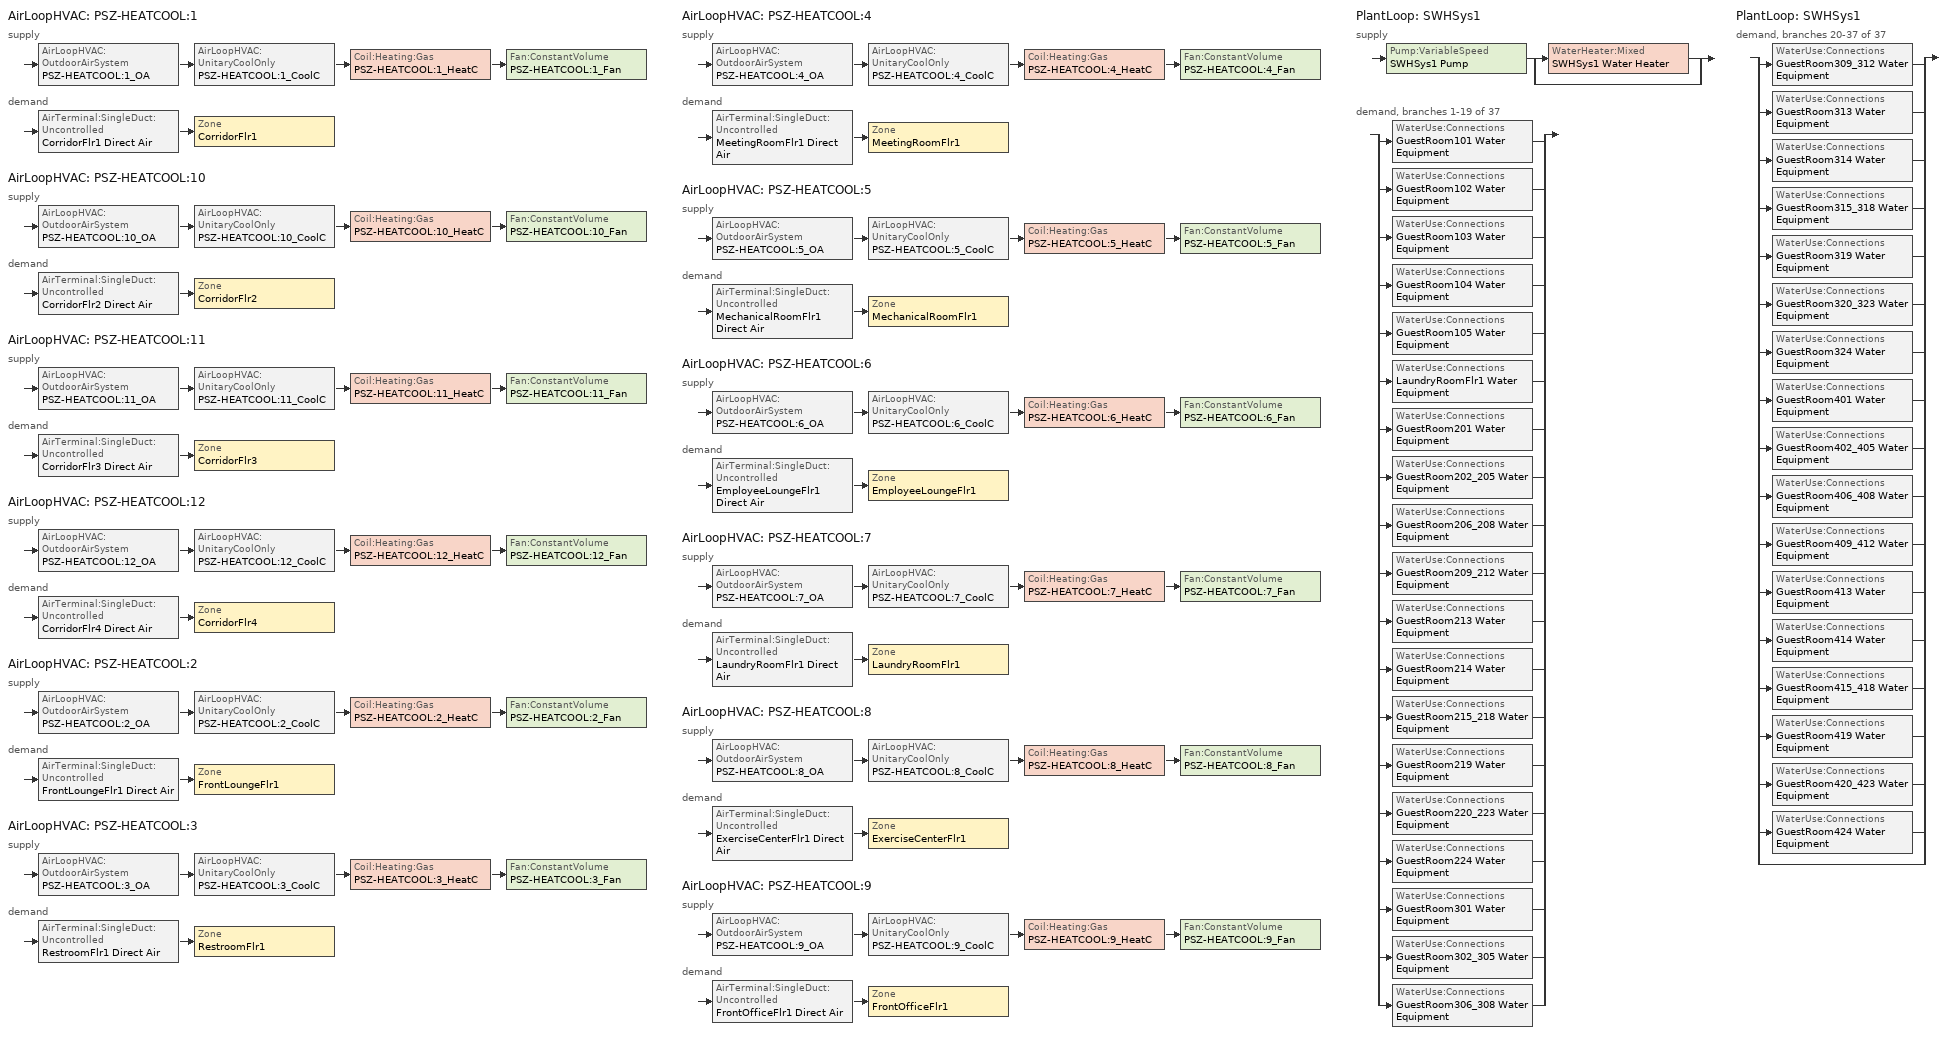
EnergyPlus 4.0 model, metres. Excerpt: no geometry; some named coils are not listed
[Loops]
AirLoopHVAC 'PSZ-HEATCOOL:1'
 supply: AirLoopHVAC:OutdoorAirSystem 'PSZ-HEATCOOL:1_OA' > AirLoopHVAC:UnitaryCoolOnly 'PSZ-HEATCOOL:1_CoolC' > Coil:Heating:Gas 'PSZ-HEATCOOL:1_HeatC' > Fan:ConstantVolume 'PSZ-HEATCOOL:1_Fan'
 demand: AirTerminal:SingleDuct:Uncontrolled 'CorridorFlr1 Direct Air' > Zone 'CorridorFlr1'
AirLoopHVAC 'PSZ-HEATCOOL:10'
 supply: AirLoopHVAC:OutdoorAirSystem 'PSZ-HEATCOOL:10_OA' > AirLoopHVAC:UnitaryCoolOnly 'PSZ-HEATCOOL:10_CoolC' > Coil:Heating:Gas 'PSZ-HEATCOOL:10_HeatC' > Fan:ConstantVolume 'PSZ-HEATCOOL:10_Fan'
 demand: AirTerminal:SingleDuct:Uncontrolled 'CorridorFlr2 Direct Air' > Zone 'CorridorFlr2'
AirLoopHVAC 'PSZ-HEATCOOL:11'
 supply: AirLoopHVAC:OutdoorAirSystem 'PSZ-HEATCOOL:11_OA' > AirLoopHVAC:UnitaryCoolOnly 'PSZ-HEATCOOL:11_CoolC' > Coil:Heating:Gas 'PSZ-HEATCOOL:11_HeatC' > Fan:ConstantVolume 'PSZ-HEATCOOL:11_Fan'
 demand: AirTerminal:SingleDuct:Uncontrolled 'CorridorFlr3 Direct Air' > Zone 'CorridorFlr3'
AirLoopHVAC 'PSZ-HEATCOOL:12'
 supply: AirLoopHVAC:OutdoorAirSystem 'PSZ-HEATCOOL:12_OA' > AirLoopHVAC:UnitaryCoolOnly 'PSZ-HEATCOOL:12_CoolC' > Coil:Heating:Gas 'PSZ-HEATCOOL:12_HeatC' > Fan:ConstantVolume 'PSZ-HEATCOOL:12_Fan'
 demand: AirTerminal:SingleDuct:Uncontrolled 'CorridorFlr4 Direct Air' > Zone 'CorridorFlr4'
AirLoopHVAC 'PSZ-HEATCOOL:2'
 supply: AirLoopHVAC:OutdoorAirSystem 'PSZ-HEATCOOL:2_OA' > AirLoopHVAC:UnitaryCoolOnly 'PSZ-HEATCOOL:2_CoolC' > Coil:Heating:Gas 'PSZ-HEATCOOL:2_HeatC' > Fan:ConstantVolume 'PSZ-HEATCOOL:2_Fan'
 demand: AirTerminal:SingleDuct:Uncontrolled 'FrontLoungeFlr1 Direct Air' > Zone 'FrontLoungeFlr1'
AirLoopHVAC 'PSZ-HEATCOOL:3'
 supply: AirLoopHVAC:OutdoorAirSystem 'PSZ-HEATCOOL:3_OA' > AirLoopHVAC:UnitaryCoolOnly 'PSZ-HEATCOOL:3_CoolC' > Coil:Heating:Gas 'PSZ-HEATCOOL:3_HeatC' > Fan:ConstantVolume 'PSZ-HEATCOOL:3_Fan'
 demand: AirTerminal:SingleDuct:Uncontrolled 'RestroomFlr1 Direct Air' > Zone 'RestroomFlr1'
AirLoopHVAC 'PSZ-HEATCOOL:4'
 supply: AirLoopHVAC:OutdoorAirSystem 'PSZ-HEATCOOL:4_OA' > AirLoopHVAC:UnitaryCoolOnly 'PSZ-HEATCOOL:4_CoolC' > Coil:Heating:Gas 'PSZ-HEATCOOL:4_HeatC' > Fan:ConstantVolume 'PSZ-HEATCOOL:4_Fan'
 demand: AirTerminal:SingleDuct:Uncontrolled 'MeetingRoomFlr1 Direct Air' > Zone 'MeetingRoomFlr1'
AirLoopHVAC 'PSZ-HEATCOOL:5'
 supply: AirLoopHVAC:OutdoorAirSystem 'PSZ-HEATCOOL:5_OA' > AirLoopHVAC:UnitaryCoolOnly 'PSZ-HEATCOOL:5_CoolC' > Coil:Heating:Gas 'PSZ-HEATCOOL:5_HeatC' > Fan:ConstantVolume 'PSZ-HEATCOOL:5_Fan'
 demand: AirTerminal:SingleDuct:Uncontrolled 'MechanicalRoomFlr1 Direct Air' > Zone 'MechanicalRoomFlr1'
AirLoopHVAC 'PSZ-HEATCOOL:6'
 supply: AirLoopHVAC:OutdoorAirSystem 'PSZ-HEATCOOL:6_OA' > AirLoopHVAC:UnitaryCoolOnly 'PSZ-HEATCOOL:6_CoolC' > Coil:Heating:Gas 'PSZ-HEATCOOL:6_HeatC' > Fan:ConstantVolume 'PSZ-HEATCOOL:6_Fan'
 demand: AirTerminal:SingleDuct:Uncontrolled 'EmployeeLoungeFlr1 Direct Air' > Zone 'EmployeeLoungeFlr1'
AirLoopHVAC 'PSZ-HEATCOOL:7'
 supply: AirLoopHVAC:OutdoorAirSystem 'PSZ-HEATCOOL:7_OA' > AirLoopHVAC:UnitaryCoolOnly 'PSZ-HEATCOOL:7_CoolC' > Coil:Heating:Gas 'PSZ-HEATCOOL:7_HeatC' > Fan:ConstantVolume 'PSZ-HEATCOOL:7_Fan'
 demand: AirTerminal:SingleDuct:Uncontrolled 'LaundryRoomFlr1 Direct Air' > Zone 'LaundryRoomFlr1'
AirLoopHVAC 'PSZ-HEATCOOL:8'
 supply: AirLoopHVAC:OutdoorAirSystem 'PSZ-HEATCOOL:8_OA' > AirLoopHVAC:UnitaryCoolOnly 'PSZ-HEATCOOL:8_CoolC' > Coil:Heating:Gas 'PSZ-HEATCOOL:8_HeatC' > Fan:ConstantVolume 'PSZ-HEATCOOL:8_Fan'
 demand: AirTerminal:SingleDuct:Uncontrolled 'ExerciseCenterFlr1 Direct Air' > Zone 'ExerciseCenterFlr1'
AirLoopHVAC 'PSZ-HEATCOOL:9'
 supply: AirLoopHVAC:OutdoorAirSystem 'PSZ-HEATCOOL:9_OA' > AirLoopHVAC:UnitaryCoolOnly 'PSZ-HEATCOOL:9_CoolC' > Coil:Heating:Gas 'PSZ-HEATCOOL:9_HeatC' > Fan:ConstantVolume 'PSZ-HEATCOOL:9_Fan'
 demand: AirTerminal:SingleDuct:Uncontrolled 'FrontOfficeFlr1 Direct Air' > Zone 'FrontOfficeFlr1'
PlantLoop 'SWHSys1'
 supply: Pump:VariableSpeed 'SWHSys1 Pump' > split
  | WaterHeater:Mixed 'SWHSys1 Water Heater'
  | bypass
 demand, branches 1-19 of 37: split
  | WaterUse:Connections 'GuestRoom101 Water Equipment'
  | WaterUse:Connections 'GuestRoom102 Water Equipment'
  | WaterUse:Connections 'GuestRoom103 Water Equipment'
  | WaterUse:Connections 'GuestRoom104 Water Equipment'
  | WaterUse:Connections 'GuestRoom105 Water Equipment'
  | WaterUse:Connections 'LaundryRoomFlr1 Water Equipment'
  | WaterUse:Connections 'GuestRoom201 Water Equipment'
  | WaterUse:Connections 'GuestRoom202_205 Water Equipment'
  | WaterUse:Connections 'GuestRoom206_208 Water Equipment'
  | WaterUse:Connections 'GuestRoom209_212 Water Equipment'
  | WaterUse:Connections 'GuestRoom213 Water Equipment'
  | WaterUse:Connections 'GuestRoom214 Water Equipment'
  | WaterUse:Connections 'GuestRoom215_218 Water Equipment'
  | WaterUse:Connections 'GuestRoom219 Water Equipment'
  | WaterUse:Connections 'GuestRoom220_223 Water Equipment'
  | WaterUse:Connections 'GuestRoom224 Water Equipment'
  | WaterUse:Connections 'GuestRoom301 Water Equipment'
  | WaterUse:Connections 'GuestRoom302_305 Water Equipment'
  | WaterUse:Connections 'GuestRoom306_308 Water Equipment'
PlantLoop 'SWHSys1'
 demand, branches 20-37 of 37: split
  | WaterUse:Connections 'GuestRoom309_312 Water Equipment'
  | WaterUse:Connections 'GuestRoom313 Water Equipment'
  | WaterUse:Connections 'GuestRoom314 Water Equipment'
  | WaterUse:Connections 'GuestRoom315_318 Water Equipment'
  | WaterUse:Connections 'GuestRoom319 Water Equipment'
  | WaterUse:Connections 'GuestRoom320_323 Water Equipment'
  | WaterUse:Connections 'GuestRoom324 Water Equipment'
  | WaterUse:Connections 'GuestRoom401 Water Equipment'
  | WaterUse:Connections 'GuestRoom402_405 Water Equipment'
  | WaterUse:Connections 'GuestRoom406_408 Water Equipment'
  | WaterUse:Connections 'GuestRoom409_412 Water Equipment'
  | WaterUse:Connections 'GuestRoom413 Water Equipment'
  | WaterUse:Connections 'GuestRoom414 Water Equipment'
  | WaterUse:Connections 'GuestRoom415_418 Water Equipment'
  | WaterUse:Connections 'GuestRoom419 Water Equipment'
  | WaterUse:Connections 'GuestRoom420_423 Water Equipment'
  | WaterUse:Connections 'GuestRoom424 Water Equipment'
  | bypass
[Fan:ConstantVolume] Availablility Schedule=HVACOperationSchd; Pressure Rise=622; Maximum Flow Rate {m3/s}=AUTOSIZE; Motor In Airstream Fraction=1
Name | Fan Efficiency | Motor Efficiency
PSZ-HEATCOOL:10_Fan; PSZ-HEATCOOL:11_Fan; PSZ-HEATCOOL:12_Fan; PSZ-HEATCOOL:1_Fan; PSZ-HEATCOOL:3_Fan; PSZ-HEATCOOL:4_Fan; PSZ-HEATCOOL:5_Fan; PSZ-HEATCOOL:6_Fan; PSZ-HEATCOOL:8_Fan; PSZ-HEATCOOL:9_Fan | 0.53625 | 0.825
PSZ-HEATCOOL:2_Fan; PSZ-HEATCOOL:7_Fan | 0.546 | 0.84
[Coil:Heating:Gas] Availablility Schedule=ALWAYS_ON; Nominal Capacity {W}=AUTOSIZE
Name | Gas Burner Efficiency
PSZ-HEATCOOL:10_HeatC; PSZ-HEATCOOL:11_HeatC; PSZ-HEATCOOL:12_HeatC; PSZ-HEATCOOL:1_HeatC; PSZ-HEATCOOL:2_HeatC; PSZ-HEATCOOL:3_HeatC; PSZ-HEATCOOL:4_HeatC; PSZ-HEATCOOL:5_HeatC; PSZ-HEATCOOL:6_HeatC; PSZ-HEATCOOL:8_HeatC; PSZ-HEATCOOL:9_HeatC | 0.8
PSZ-HEATCOOL:7_HeatC | 0.78
[Coil:Cooling:DX:SingleSpeed] Availablility Schedule=ALWAYS_ON; Rated Total Cooling Capacity {W}=AUTOSIZE; Rated Sensible Heat Ratio=AUTOSIZE; Rated Air Flow Rate {m3/s}=AUTOSIZE; Total Cooling Capacity Function of Temperature Curve=CoolCStandard10Ton_CapFT; Total Cooling Capacity Function of Flow Fraction Curve Name)=CoolCStandard10Ton_CapFF; Energy Input Ratio Function of Temperature Curve=CoolCStandard10Ton_EIRFT; Energy Input Ratio Function of Flow Fraction Curve=CoolCStandard10Ton_EIRFFF; Part Load Fraction Correlation Curve=CoolCStandard10Ton_PLR
Name | Rated COP
PSZ-HEATCOOL:10_CoolC DXCoil; PSZ-HEATCOOL:11_CoolC DXCoil; PSZ-HEATCOOL:12_CoolC DXCoil; PSZ-HEATCOOL:1_CoolC DXCoil; PSZ-HEATCOOL:3_CoolC DXCoil; PSZ-HEATCOOL:5_CoolC DXCoil | 4.03523
PSZ-HEATCOOL:2_CoolC DXCoil | 3.89359
PSZ-HEATCOOL:4_CoolC DXCoil | 3.84093
PSZ-HEATCOOL:6_CoolC DXCoil | 4.00826
PSZ-HEATCOOL:7_CoolC DXCoil | 3.77115
PSZ-HEATCOOL:8_CoolC DXCoil | 3.89963
PSZ-HEATCOOL:9_CoolC DXCoil | 4.01897
[ZoneHVAC:UnitHeater] Availability Schedule=ALWAYS_ON; Maximum Supply Air Flow Rate=AUTOSIZE; Fan Control Type=OnOff; Maximum Hot Water or Steam Flow Rate=AUTOSIZE; Minimum Hot Water or Steam Flow Rate=0; Heating Convergence Tolerance=0.001
Name | Fan | Heating Coil
FrontStairsFlr1 Unit Heater | FrontStairsFlr1 Unit HeaterFan | FrontStairsFlr1 Unit Heater coil
FrontStairsFlr2 Unit Heater | FrontStairsFlr2 Unit HeaterFan | FrontStairsFlr2 Unit Heater coil
FrontStairsFlr3 Unit Heater | FrontStairsFlr3 Unit HeaterFan | FrontStairsFlr3 Unit Heater coil
FrontStairsFlr4 Unit Heater | FrontStairsFlr4 Unit HeaterFan | FrontStairsFlr4 Unit Heater coil
FrontStorageFlr1 Unit Heater | FrontStorageFlr1 Unit HeaterFan | FrontStorageFlr1 Unit Heater coil
FrontStorageFlr2 Unit Heater | FrontStorageFlr2 Unit HeaterFan | FrontStorageFlr2 Unit Heater coil
FrontStorageFlr3 Unit Heater | FrontStorageFlr3 Unit HeaterFan | FrontStorageFlr3 Unit Heater coil
FrontStorageFlr4 Unit Heater | FrontStorageFlr4 Unit HeaterFan | FrontStorageFlr4 Unit Heater coil
RearStairsFlr1 Unit Heater | RearStairsFlr1 Unit HeaterFan | RearStairsFlr1 Unit Heater coil
RearStairsFlr2 Unit Heater | RearStairsFlr2 Unit HeaterFan | RearStairsFlr2 Unit Heater coil
RearStairsFlr3 Unit Heater | RearStairsFlr3 Unit HeaterFan | RearStairsFlr3 Unit Heater coil
RearStairsFlr4 Unit Heater | RearStairsFlr4 Unit HeaterFan | RearStairsFlr4 Unit Heater coil
RearStorageFlr1 Unit Heater | RearStorageFlr1 Unit HeaterFan | RearStorageFlr1 Unit Heater coil
RearStorageFlr2 Unit Heater | RearStorageFlr2 Unit HeaterFan | RearStorageFlr2 Unit Heater coil
RearStorageFlr3 Unit Heater | RearStorageFlr3 Unit HeaterFan | RearStorageFlr3 Unit Heater coil
RearStorageFlr4 Unit Heater | RearStorageFlr4 Unit HeaterFan | RearStorageFlr4 Unit Heater coil
[ZoneHVAC:PackagedTerminalAirConditioner] Availability Schedule=ALWAYS_ON; Supply Air Flow Rate During Cooling Operation=AUTOSIZE; Supply Air Flow Rate During Heating Operation=AUTOSIZE; Supply Air Flow Rate When No Cooling or Heating is Needed=AUTOSIZE; Outdoor Air Flow Rate During Cooling Operation=AUTOSIZE; Outdoor Air Flow Rate During Heating Operation=AUTOSIZE; Outdoor Air Flow Rate When No Cooling or Heating is Needed=AUTOSIZE; Fan Placement=DrawThrough; Supply Air Fan Operating Mode Schedule=ALWAYS_OFF
Name | Supply Air Fan | Heating Coil | Cooling Coil
GuestRoom101 PTAC | GuestRoom101 PTACFan | GuestRoom101 PTAC heat coil | GuestRoom101 PTAC DXCoil
GuestRoom102 PTAC | GuestRoom102 PTACFan | GuestRoom102 PTAC heat coil | GuestRoom102 PTAC DXCoil
GuestRoom103 PTAC | GuestRoom103 PTACFan | GuestRoom103 PTAC heat coil | GuestRoom103 PTAC DXCoil
GuestRoom104 PTAC | GuestRoom104 PTACFan | GuestRoom104 PTAC heat coil | GuestRoom104 PTAC DXCoil
GuestRoom105 PTAC | GuestRoom105 PTACFan | GuestRoom105 PTAC heat coil | GuestRoom105 PTAC DXCoil
GuestRoom201 PTAC | GuestRoom201 PTACFan | GuestRoom201 PTAC heat coil | GuestRoom201 PTAC DXCoil
GuestRoom202_205 PTAC | GuestRoom202_205 PTACFan | GuestRoom202_205 PTAC heat coil | GuestRoom202_205 PTAC DXCoil
GuestRoom206_208 PTAC | GuestRoom206_208 PTACFan | GuestRoom206_208 PTAC heat coil | GuestRoom206_208 PTAC DXCoil
GuestRoom209_212 PTAC | GuestRoom209_212 PTACFan | GuestRoom209_212 PTAC heat coil | GuestRoom209_212 PTAC DXCoil
GuestRoom213 PTAC | GuestRoom213 PTACFan | GuestRoom213 PTAC heat coil | GuestRoom213 PTAC DXCoil
GuestRoom214 PTAC | GuestRoom214 PTACFan | GuestRoom214 PTAC heat coil | GuestRoom214 PTAC DXCoil
GuestRoom215_218 PTAC | GuestRoom215_218 PTACFan | GuestRoom215_218 PTAC heat coil | GuestRoom215_218 PTAC DXCoil
GuestRoom219 PTAC | GuestRoom219 PTACFan | GuestRoom219 PTAC heat coil | GuestRoom219 PTAC DXCoil
GuestRoom220_223 PTAC | GuestRoom220_223 PTACFan | GuestRoom220_223 PTAC heat coil | GuestRoom220_223 PTAC DXCoil
GuestRoom224 PTAC | GuestRoom224 PTACFan | GuestRoom224 PTAC heat coil | GuestRoom224 PTAC DXCoil
GuestRoom301 PTAC | GuestRoom301 PTACFan | GuestRoom301 PTAC heat coil | GuestRoom301 PTAC DXCoil
GuestRoom302_305 PTAC | GuestRoom302_305 PTACFan | GuestRoom302_305 PTAC heat coil | GuestRoom302_305 PTAC DXCoil
GuestRoom306_308 PTAC | GuestRoom306_308 PTACFan | GuestRoom306_308 PTAC heat coil | GuestRoom306_308 PTAC DXCoil
GuestRoom309_312 PTAC | GuestRoom309_312 PTACFan | GuestRoom309_312 PTAC heat coil | GuestRoom309_312 PTAC DXCoil
GuestRoom313 PTAC | GuestRoom313 PTACFan | GuestRoom313 PTAC heat coil | GuestRoom313 PTAC DXCoil
GuestRoom314 PTAC | GuestRoom314 PTACFan | GuestRoom314 PTAC heat coil | GuestRoom314 PTAC DXCoil
GuestRoom315_318 PTAC | GuestRoom315_318 PTACFan | GuestRoom315_318 PTAC heat coil | GuestRoom315_318 PTAC DXCoil
GuestRoom319 PTAC | GuestRoom319 PTACFan | GuestRoom319 PTAC heat coil | GuestRoom319 PTAC DXCoil
GuestRoom320_323 PTAC | GuestRoom320_323 PTACFan | GuestRoom320_323 PTAC heat coil | GuestRoom320_323 PTAC DXCoil
GuestRoom324 PTAC | GuestRoom324 PTACFan | GuestRoom324 PTAC heat coil | GuestRoom324 PTAC DXCoil
GuestRoom401 PTAC | GuestRoom401 PTACFan | GuestRoom401 PTAC heat coil | GuestRoom401 PTAC DXCoil
GuestRoom402_405 PTAC | GuestRoom402_405 PTACFan | GuestRoom402_405 PTAC heat coil | GuestRoom402_405 PTAC DXCoil
GuestRoom406_408 PTAC | GuestRoom406_408 PTACFan | GuestRoom406_408 PTAC heat coil | GuestRoom406_408 PTAC DXCoil
GuestRoom409_412 PTAC | GuestRoom409_412 PTACFan | GuestRoom409_412 PTAC heat coil | GuestRoom409_412 PTAC DXCoil
GuestRoom413 PTAC | GuestRoom413 PTACFan | GuestRoom413 PTAC heat coil | GuestRoom413 PTAC DXCoil
GuestRoom414 PTAC | GuestRoom414 PTACFan | GuestRoom414 PTAC heat coil | GuestRoom414 PTAC DXCoil
GuestRoom415_418 PTAC | GuestRoom415_418 PTACFan | GuestRoom415_418 PTAC heat coil | GuestRoom415_418 PTAC DXCoil
GuestRoom419 PTAC | GuestRoom419 PTACFan | GuestRoom419 PTAC heat coil | GuestRoom419 PTAC DXCoil
GuestRoom420_423 PTAC | GuestRoom420_423 PTACFan | GuestRoom420_423 PTAC heat coil | GuestRoom420_423 PTAC DXCoil
GuestRoom424 PTAC | GuestRoom424 PTACFan | GuestRoom424 PTAC heat coil | GuestRoom424 PTAC DXCoil
[Zone equipment]
CorridorFlr1: CorridorFlr1 Direct Air
CorridorFlr2: CorridorFlr2 Direct Air
CorridorFlr3: CorridorFlr3 Direct Air
CorridorFlr4: CorridorFlr4 Direct Air
EmployeeLoungeFlr1: EmployeeLoungeFlr1 Direct Air
ExerciseCenterFlr1: ExerciseCenterFlr1 Direct Air
FrontLoungeFlr1: FrontLoungeFlr1 Direct Air
FrontOfficeFlr1: FrontOfficeFlr1 Direct Air
LaundryRoomFlr1: LaundryRoomFlr1 Direct Air
MechanicalRoomFlr1: MechanicalRoomFlr1 Direct Air
MeetingRoomFlr1: MeetingRoomFlr1 Direct Air
RestroomFlr1: RestroomFlr1 Direct Air
[Sizing:Zone] Zone Cooling Design Supply Air Temperature {C}=14; Zone Heating Design Supply Air Temperature {C}=40; Zone Cooling Design Supply Air Humidity Ratio {kg-H20/kg-air}=0.0085; Zone Heating Design Supply Air Humidity Ratio {kg-H20/kg-air}=0.008; Cooling Design Air Flow Method {Flow/Zone | DesignDay | DesignDay}=DesignDay; Heating Design Air Flow Method {Flow/Zone | DesignDay}=DesignDay
Name | Outdoor Air Method | Outside Air Flow per Zone Floor Area {(m3/s)/m2} | Outside Air Flow per Person {(m3/s)/person}
CorridorFlr1; CorridorFlr2; CorridorFlr3; CorridorFlr4; MechanicalRoomFlr1 | Flow/Area | 0.00025
EmployeeLoungeFlr1; FrontLoungeFlr1 | Flow/Person |  | 0.008
ExerciseCenterFlr1; FrontOfficeFlr1; MeetingRoomFlr1 | Flow/Person |  | 0.01
LaundryRoomFlr1 | Flow/Person |  | 0.013
RestroomFlr1 | Flow/Zone
[ZoneControl:Thermostat] Control Type Schedule=Dual Zone Control Type Sched
Name | Zone | Control 1
CorridorFlr1 Thermostat | CorridorFlr1 | CorridorFlr1 DualSPSched
CorridorFlr2 Thermostat | CorridorFlr2 | CorridorFlr2 DualSPSched
CorridorFlr3 Thermostat | CorridorFlr3 | CorridorFlr3 DualSPSched
CorridorFlr4 Thermostat | CorridorFlr4 | CorridorFlr4 DualSPSched
EmployeeLoungeFlr1 Thermostat | EmployeeLoungeFlr1 | EmployeeLoungeFlr1 DualSPSched
ExerciseCenterFlr1 Thermostat | ExerciseCenterFlr1 | ExerciseCenterFlr1 DualSPSched
FrontLoungeFlr1 Thermostat | FrontLoungeFlr1 | FrontLoungeFlr1 DualSPSched
FrontOfficeFlr1 Thermostat | FrontOfficeFlr1 | FrontOfficeFlr1 DualSPSched
LaundryRoomFlr1 Thermostat | LaundryRoomFlr1 | LaundryRoomFlr1 DualSPSched
MechanicalRoomFlr1 Thermostat | MechanicalRoomFlr1 | MechanicalRoomFlr1 DualSPSched
MeetingRoomFlr1 Thermostat | MeetingRoomFlr1 | MeetingRoomFlr1 DualSPSched
RestroomFlr1 Thermostat | RestroomFlr1 | RestroomFlr1 DualSPSched
[ThermostatSetpoint:DualSetpoint] Heating Setpoint Temperature Schedule=HTGSETP_SCH; Cooling Setpoint Temperature Schedule=CLGSETP_SCH
CorridorFlr1 DualSPSched; CorridorFlr2 DualSPSched; CorridorFlr3 DualSPSched; CorridorFlr4 DualSPSched; EmployeeLoungeFlr1 DualSPSched; ExerciseCenterFlr1 DualSPSched; FrontLoungeFlr1 DualSPSched; FrontOfficeFlr1 DualSPSched; LaundryRoomFlr1 DualSPSched; MechanicalRoomFlr1 DualSPSched; MeetingRoomFlr1 DualSPSched; RestroomFlr1 DualSPSched
[SetpointManager:SingleZone:Reheat] Control Variable=Temperature; Minimum Supply Air Temperature C=10; Maximum Supply Air Temperature C=50
Name | Control Zone | Setpoint Node or NodeList
SupAirTemp MngrCorridorFlr1 | CorridorFlr1 | PSZ-HEATCOOL:1 Supply Equipment Outlet Node
SupAirTemp MngrCorridorFlr2 | CorridorFlr2 | PSZ-HEATCOOL:10 Supply Equipment Outlet Node
SupAirTemp MngrCorridorFlr3 | CorridorFlr3 | PSZ-HEATCOOL:11 Supply Equipment Outlet Node
SupAirTemp MngrCorridorFlr4 | CorridorFlr4 | PSZ-HEATCOOL:12 Supply Equipment Outlet Node
SupAirTemp MngrEmployeeLoungeFlr1 | EmployeeLoungeFlr1 | PSZ-HEATCOOL:6 Supply Equipment Outlet Node
SupAirTemp MngrExerciseCenterFlr1 | ExerciseCenterFlr1 | PSZ-HEATCOOL:8 Supply Equipment Outlet Node
SupAirTemp MngrFrontLoungeFlr1 | FrontLoungeFlr1 | PSZ-HEATCOOL:2 Supply Equipment Outlet Node
SupAirTemp MngrFrontOfficeFlr1 | FrontOfficeFlr1 | PSZ-HEATCOOL:9 Supply Equipment Outlet Node
SupAirTemp MngrLaundryRoomFlr1 | LaundryRoomFlr1 | PSZ-HEATCOOL:7 Supply Equipment Outlet Node
SupAirTemp MngrMechanicalRoomFlr1 | MechanicalRoomFlr1 | PSZ-HEATCOOL:5 Supply Equipment Outlet Node
SupAirTemp MngrMeetingRoomFlr1 | MeetingRoomFlr1 | PSZ-HEATCOOL:4 Supply Equipment Outlet Node
SupAirTemp MngrRestroomFlr1 | RestroomFlr1 | PSZ-HEATCOOL:3 Supply Equipment Outlet Node
[Sizing:System] Type Of Load To Size On {Sensible}=Sensible; Design Outdoor Air Flow Rate {m3/s}=AUTOSIZE; Minimum System Air Flow Ratio=1; Preheat Design Temperature {C}=7; Preheat Design Humidity Ratio {kg-H2O/kg-air}=0.008; Precool Design Temperature {C}=12.8; Precool Design Humidity Ratio {kg-H2O/kg-air}=0.008; Central Cooling Design Supply Air Temperature {C}=12.8; Central Heating Design Supply Air Temperature {C}=40; Sizing Option {Coincident | NonCoincident}=NonCoincident; 100% Outdoor Air in Cooling {Yes | No}=No; 100% Outdoor Air in Heating {Yes | No}=No; Central Cooling Design Supply Air Humidity Ratio {kg-H2O/kg-air}=0.0085; Central Heating Design Supply Air Humidity Ratio {kg-H2O/kg-air}=0.008; Cooling Design Air Flow Method=DesignDay; Heating Design Air Flow Method=DesignDay
PSZ-HEATCOOL:1; PSZ-HEATCOOL:10; PSZ-HEATCOOL:11; PSZ-HEATCOOL:12; PSZ-HEATCOOL:2; PSZ-HEATCOOL:3; PSZ-HEATCOOL:4; PSZ-HEATCOOL:5; PSZ-HEATCOOL:6; PSZ-HEATCOOL:7; PSZ-HEATCOOL:8; PSZ-HEATCOOL:9
[Controller:OutdoorAir] Minimum Outdoor Air Flow Rate {m3/s}=AUTOSIZE; Maximum Outdoor Air Flow Rate {m3/s}=AUTOSIZE; Economizer Control Action Type=ModulateFlow; Economizer Maximum Limit Dry-Bulb Temperature {C}=28; Economizer Maximum Limit Enthalpy {J/kg}=64000; Economizer Minimum Limit Dry-Bulb Temperature {C}=-100; Lockout Type=NoLockout; Minimum Limit Type=FixedMinimum; Minimum Outdoor Air Schedule=MinOA_Sched
Name | Economizer Control Type
PSZ-HEATCOOL:10_OA_Controller; PSZ-HEATCOOL:11_OA_Controller; PSZ-HEATCOOL:12_OA_Controller; PSZ-HEATCOOL:1_OA_Controller; PSZ-HEATCOOL:2_OA_Controller; PSZ-HEATCOOL:3_OA_Controller; PSZ-HEATCOOL:4_OA_Controller; PSZ-HEATCOOL:5_OA_Controller; PSZ-HEATCOOL:6_OA_Controller; PSZ-HEATCOOL:8_OA_Controller; PSZ-HEATCOOL:9_OA_Controller | NoEconomizer
PSZ-HEATCOOL:7_OA_Controller | DifferentialDryBulb
[AirLoopHVAC] Design Supply Air Flow Rate {m3/s}=AUTOSIZE
PSZ-HEATCOOL:1; PSZ-HEATCOOL:10; PSZ-HEATCOOL:11; PSZ-HEATCOOL:12; PSZ-HEATCOOL:2; PSZ-HEATCOOL:3; PSZ-HEATCOOL:4; PSZ-HEATCOOL:5; PSZ-HEATCOOL:6; PSZ-HEATCOOL:7; PSZ-HEATCOOL:8; PSZ-HEATCOOL:9
[AirLoopHVAC:UnitaryCoolOnly] Availablility Schedule=ALWAYS_ON
Name | Cooling Coil
PSZ-HEATCOOL:10_CoolC | PSZ-HEATCOOL:10_CoolC DXCoil
PSZ-HEATCOOL:11_CoolC | PSZ-HEATCOOL:11_CoolC DXCoil
PSZ-HEATCOOL:12_CoolC | PSZ-HEATCOOL:12_CoolC DXCoil
PSZ-HEATCOOL:1_CoolC | PSZ-HEATCOOL:1_CoolC DXCoil
PSZ-HEATCOOL:2_CoolC | PSZ-HEATCOOL:2_CoolC DXCoil
PSZ-HEATCOOL:3_CoolC | PSZ-HEATCOOL:3_CoolC DXCoil
PSZ-HEATCOOL:4_CoolC | PSZ-HEATCOOL:4_CoolC DXCoil
PSZ-HEATCOOL:5_CoolC | PSZ-HEATCOOL:5_CoolC DXCoil
PSZ-HEATCOOL:6_CoolC | PSZ-HEATCOOL:6_CoolC DXCoil
PSZ-HEATCOOL:7_CoolC | PSZ-HEATCOOL:7_CoolC DXCoil
PSZ-HEATCOOL:8_CoolC | PSZ-HEATCOOL:8_CoolC DXCoil
PSZ-HEATCOOL:9_CoolC | PSZ-HEATCOOL:9_CoolC DXCoil
[AirTerminal:SingleDuct:Uncontrolled] Availability Schedule=ALWAYS_ON; Maximum Air Flow Rate {m3/s}=AUTOSIZE
CorridorFlr1 Direct Air; CorridorFlr2 Direct Air; CorridorFlr3 Direct Air; CorridorFlr4 Direct Air; EmployeeLoungeFlr1 Direct Air; ExerciseCenterFlr1 Direct Air; FrontLoungeFlr1 Direct Air; FrontOfficeFlr1 Direct Air; LaundryRoomFlr1 Direct Air; MechanicalRoomFlr1 Direct Air; MeetingRoomFlr1 Direct Air; RestroomFlr1 Direct Air
[AvailabilityManager:NightCycle] Availability Schedule=ALWAYS_ON; Fan Schedule=HVACOperationSchd; Control Type {CycleOnAny | CycleOnControlZone | CycleOnAnyZoneFansOnly}=CycleOnAny; Thermostat Tolerance {delta C}=1; Cycling Run Time {s}=1800
PSZ-HEATCOOL:1 Availability Manager; PSZ-HEATCOOL:10 Availability Manager; PSZ-HEATCOOL:11 Availability Manager; PSZ-HEATCOOL:12 Availability Manager; PSZ-HEATCOOL:2 Availability Manager; PSZ-HEATCOOL:3 Availability Manager; PSZ-HEATCOOL:4 Availability Manager; PSZ-HEATCOOL:5 Availability Manager; PSZ-HEATCOOL:6 Availability Manager; PSZ-HEATCOOL:7 Availability Manager; PSZ-HEATCOOL:8 Availability Manager; PSZ-HEATCOOL:9 Availability Manager
[SetpointManager:MixedAir]
Name | Control Variable {Temperature} | Control Variable | Setpoint Node or NodeList
PSZ-HEATCOOL:10_CoolC SAT Manager; PSZ-HEATCOOL:11_CoolC SAT Manager; PSZ-HEATCOOL:12_CoolC SAT Manager; PSZ-HEATCOOL:1_CoolC SAT Manager; PSZ-HEATCOOL:2_CoolC SAT Manager; PSZ-HEATCOOL:3_CoolC SAT Manager; PSZ-HEATCOOL:4_CoolC SAT Manager; PSZ-HEATCOOL:5_CoolC SAT Manager; PSZ-HEATCOOL:6_CoolC SAT Manager; PSZ-HEATCOOL:7_CoolC SAT Manager; PSZ-HEATCOOL:8_CoolC SAT Manager; PSZ-HEATCOOL:9_CoolC SAT Manager | Temperature
PSZ-HEATCOOL:10_HeatC MixedAir Manager |  | Temperature | PSZ-HEATCOOL:10_HeatC-PSZ-HEATCOOL:10_FanNode
PSZ-HEATCOOL:10_OAMixed Air Temp Manager |  | Temperature | PSZ-HEATCOOL:10_OA-PSZ-HEATCOOL:10_CoolCNode
PSZ-HEATCOOL:11_HeatC MixedAir Manager |  | Temperature | PSZ-HEATCOOL:11_HeatC-PSZ-HEATCOOL:11_FanNode
PSZ-HEATCOOL:11_OAMixed Air Temp Manager |  | Temperature | PSZ-HEATCOOL:11_OA-PSZ-HEATCOOL:11_CoolCNode
PSZ-HEATCOOL:12_HeatC MixedAir Manager |  | Temperature | PSZ-HEATCOOL:12_HeatC-PSZ-HEATCOOL:12_FanNode
PSZ-HEATCOOL:12_OAMixed Air Temp Manager |  | Temperature | PSZ-HEATCOOL:12_OA-PSZ-HEATCOOL:12_CoolCNode
PSZ-HEATCOOL:1_HeatC MixedAir Manager |  | Temperature | PSZ-HEATCOOL:1_HeatC-PSZ-HEATCOOL:1_FanNode
PSZ-HEATCOOL:1_OAMixed Air Temp Manager |  | Temperature | PSZ-HEATCOOL:1_OA-PSZ-HEATCOOL:1_CoolCNode
PSZ-HEATCOOL:2_HeatC MixedAir Manager |  | Temperature | PSZ-HEATCOOL:2_HeatC-PSZ-HEATCOOL:2_FanNode
PSZ-HEATCOOL:2_OAMixed Air Temp Manager |  | Temperature | PSZ-HEATCOOL:2_OA-PSZ-HEATCOOL:2_CoolCNode
PSZ-HEATCOOL:3_HeatC MixedAir Manager |  | Temperature | PSZ-HEATCOOL:3_HeatC-PSZ-HEATCOOL:3_FanNode
PSZ-HEATCOOL:3_OAMixed Air Temp Manager |  | Temperature | PSZ-HEATCOOL:3_OA-PSZ-HEATCOOL:3_CoolCNode
PSZ-HEATCOOL:4_HeatC MixedAir Manager |  | Temperature | PSZ-HEATCOOL:4_HeatC-PSZ-HEATCOOL:4_FanNode
PSZ-HEATCOOL:4_OAMixed Air Temp Manager |  | Temperature | PSZ-HEATCOOL:4_OA-PSZ-HEATCOOL:4_CoolCNode
PSZ-HEATCOOL:5_HeatC MixedAir Manager |  | Temperature | PSZ-HEATCOOL:5_HeatC-PSZ-HEATCOOL:5_FanNode
PSZ-HEATCOOL:5_OAMixed Air Temp Manager |  | Temperature | PSZ-HEATCOOL:5_OA-PSZ-HEATCOOL:5_CoolCNode
PSZ-HEATCOOL:6_HeatC MixedAir Manager |  | Temperature | PSZ-HEATCOOL:6_HeatC-PSZ-HEATCOOL:6_FanNode
PSZ-HEATCOOL:6_OAMixed Air Temp Manager |  | Temperature | PSZ-HEATCOOL:6_OA-PSZ-HEATCOOL:6_CoolCNode
PSZ-HEATCOOL:7_HeatC MixedAir Manager |  | Temperature | PSZ-HEATCOOL:7_HeatC-PSZ-HEATCOOL:7_FanNode
PSZ-HEATCOOL:7_OAMixed Air Temp Manager |  | Temperature | PSZ-HEATCOOL:7_OA-PSZ-HEATCOOL:7_CoolCNode
PSZ-HEATCOOL:8_HeatC MixedAir Manager |  | Temperature | PSZ-HEATCOOL:8_HeatC-PSZ-HEATCOOL:8_FanNode
PSZ-HEATCOOL:8_OAMixed Air Temp Manager |  | Temperature | PSZ-HEATCOOL:8_OA-PSZ-HEATCOOL:8_CoolCNode
PSZ-HEATCOOL:9_HeatC MixedAir Manager |  | Temperature | PSZ-HEATCOOL:9_HeatC-PSZ-HEATCOOL:9_FanNode
PSZ-HEATCOOL:9_OAMixed Air Temp Manager |  | Temperature | PSZ-HEATCOOL:9_OA-PSZ-HEATCOOL:9_CoolCNode
[WaterHeater:Mixed]
SWHSys1 Water Heater: Tank Volume {m3}=2; Setpoint Temperature Schedule=SWHSys1 Water Heater Setpoint Temperature Schedule Name; Deadband Temperature Difference {deltaC}=2; Maximum Temperature Limit {C}=82.2222; Heater Control Type {Cycle | Modulate}=Cycle; Heater Maximum Capacity {W}=845000; Heater Fuel Type=NATURALGAS; Heater Thermal Efficiency=0.78; Off Cycle Parasitic Fuel Consumption Rate {W}=20; Off Cycle Parasitic Fuel Type=NATURALGAS; Off Cycle Parasitic Heat Fraction To Tank=0.8; On Cycle Parasitic Fuel Type=NATURALGAS; Ambient Temperature Indicator {Schedule | Zone | Outdoors}=SCHEDULE; Ambient Temperature Schedule=SWHSys1 Water Heater Ambient Temperature Schedule Name; Off Cycle Loss Coefficient to Ambient Temperature {W/K}=6; On Cycle Loss Coefficient to Ambient Temperature {W/K}=6; Use Side Effectiveness=1; Source Side Effectiveness=1; Use Side Design Flow Rate=AUTOSIZE; Source Side Design Flow Rate=AUTOSIZE; Indirect Water Heater Recovery Time=1.5
[Pump:VariableSpeed]
SWHSys1 Pump: Rated Flow Rate {m3/s}=AUTOSIZE; Rated Pump Head {Pa} [179352 Pa = 60 ft]=179352; Rated Power Consumption {W}=AUTOSIZE; Motor Efficiency=0.9; Fraction of Motor Inefficiencies to Fluid Stream=0; Coefficient 1 of the Part Load Performance Curve=0; Coefficient 2 of the Part Load Performance Curve=1; Coefficient 3 of the Part Load Performance Curve=0; Coefficient 4 of the Part Load Performance Curve=0; Minimum Flow Rate {m3/s}=0; Pump Control Type {Continuous | Intermittent}=Intermittent
[WaterUse:Equipment] Hot Water Supply Temperature Schedule Name  {C}=Water Equipment Hot Supply Temp Sched; Sensible Fraction Schedule=Water Equipment Sensible fract sched; Latent Fraction Schedule=Water Equipment Latent fract sched
Name | Peak Flow Rate {m3/s} | Flow Rate Fraction Schedule | Target Temperature Schedule | Zone
GuestRoom101 Water Equipment | 2.89e-06 | GuestRoom_SWH_Sch | Water Equipment Temp Sched | GuestRoom101
GuestRoom102 Water Equipment | 2.89e-06 | GuestRoom_SWH_Sch | Water Equipment Temp Sched | GuestRoom102
GuestRoom103 Water Equipment | 2.89e-06 | GuestRoom_SWH_Sch | Water Equipment Temp Sched | GuestRoom103
GuestRoom104 Water Equipment | 2.89e-06 | GuestRoom_SWH_Sch | Water Equipment Temp Sched | GuestRoom104
GuestRoom105 Water Equipment | 2.89e-06 | GuestRoom_SWH_Sch | Water Equipment Temp Sched | GuestRoom105
GuestRoom201 Water Equipment | 2.89e-06 | GuestRoom_SWH_Sch | Water Equipment Temp Sched | GuestRoom201
GuestRoom202_205 Water Equipment | 1.156e-05 | GuestRoom_SWH_Sch | Water Equipment Temp Sched | GuestRoom202_205
GuestRoom206_208 Water Equipment | 8.67e-06 | GuestRoom_SWH_Sch | Water Equipment Temp Sched | GuestRoom206_208
GuestRoom209_212 Water Equipment | 1.156e-05 | GuestRoom_SWH_Sch | Water Equipment Temp Sched | GuestRoom209_212
GuestRoom213 Water Equipment | 2.89e-06 | GuestRoom_SWH_Sch | Water Equipment Temp Sched | GuestRoom213
GuestRoom214 Water Equipment | 2.89e-06 | GuestRoom_SWH_Sch | Water Equipment Temp Sched | GuestRoom214
GuestRoom215_218 Water Equipment | 1.156e-05 | GuestRoom_SWH_Sch | Water Equipment Temp Sched | GuestRoom215_218
GuestRoom219 Water Equipment | 2.89e-06 | GuestRoom_SWH_Sch | Water Equipment Temp Sched | GuestRoom219
GuestRoom220_223 Water Equipment | 1.156e-05 | GuestRoom_SWH_Sch | Water Equipment Temp Sched | GuestRoom220_223
GuestRoom224 Water Equipment | 2.89e-06 | GuestRoom_SWH_Sch | Water Equipment Temp Sched | GuestRoom224
GuestRoom301 Water Equipment | 2.89e-06 | GuestRoom_SWH_Sch | Water Equipment Temp Sched | GuestRoom301
GuestRoom302_305 Water Equipment | 1.156e-05 | GuestRoom_SWH_Sch | Water Equipment Temp Sched | GuestRoom302_305
GuestRoom306_308 Water Equipment | 8.67e-06 | GuestRoom_SWH_Sch | Water Equipment Temp Sched | GuestRoom306_308
GuestRoom309_312 Water Equipment | 1.156e-05 | GuestRoom_SWH_Sch | Water Equipment Temp Sched | GuestRoom309_312
GuestRoom313 Water Equipment | 2.89e-06 | GuestRoom_SWH_Sch | Water Equipment Temp Sched | GuestRoom313
GuestRoom314 Water Equipment | 2.89e-06 | GuestRoom_SWH_Sch | Water Equipment Temp Sched | GuestRoom314
GuestRoom315_318 Water Equipment | 1.156e-05 | GuestRoom_SWH_Sch | Water Equipment Temp Sched | GuestRoom315_318
GuestRoom319 Water Equipment | 2.89e-06 | GuestRoom_SWH_Sch | Water Equipment Temp Sched | GuestRoom319
GuestRoom320_323 Water Equipment | 1.156e-05 | GuestRoom_SWH_Sch | Water Equipment Temp Sched | GuestRoom320_323
GuestRoom324 Water Equipment | 2.89e-06 | GuestRoom_SWH_Sch | Water Equipment Temp Sched | GuestRoom324
GuestRoom401 Water Equipment | 2.89e-06 | GuestRoom_SWH_Sch | Water Equipment Temp Sched | GuestRoom401
GuestRoom402_405 Water Equipment | 1.156e-05 | GuestRoom_SWH_Sch | Water Equipment Temp Sched | GuestRoom402_405
GuestRoom406_408 Water Equipment | 8.67e-06 | GuestRoom_SWH_Sch | Water Equipment Temp Sched | GuestRoom406_408
GuestRoom409_412 Water Equipment | 1.156e-05 | GuestRoom_SWH_Sch | Water Equipment Temp Sched | GuestRoom409_412
GuestRoom413 Water Equipment | 2.89e-06 | GuestRoom_SWH_Sch | Water Equipment Temp Sched | GuestRoom413
GuestRoom414 Water Equipment | 2.89e-06 | GuestRoom_SWH_Sch | Water Equipment Temp Sched | GuestRoom414
GuestRoom415_418 Water Equipment | 1.156e-05 | GuestRoom_SWH_Sch | Water Equipment Temp Sched | GuestRoom415_418
GuestRoom419 Water Equipment | 2.89e-06 | GuestRoom_SWH_Sch | Water Equipment Temp Sched | GuestRoom419
GuestRoom420_423 Water Equipment | 1.156e-05 | GuestRoom_SWH_Sch | Water Equipment Temp Sched | GuestRoom420_423
GuestRoom424 Water Equipment | 2.89e-06 | GuestRoom_SWH_Sch | Water Equipment Temp Sched | GuestRoom424
LaundryRoomFlr1 Water Equipment | 0.0001093 | LaundryRoom_SWH_Sch | Laundry Water Equipment Temp Sched | LaundryRoomFlr1
[PlantEquipmentList]
SWHSys1 Equipment List: SWHSys1 Water Heater
[Sizing:Plant]
SWHSys1: Loop Type {COOLING | HEATING}=Heating; Design Loop Exit Temperature {C}=60; Design Loop Temperature Difference {C}=5
[SetpointManager:Scheduled]
SWHSys1 Loop Setpoint Manager: Control Variable {TEMP}=Temperature; Schedule=SWHSys1-Loop-Temp-Schedule; Setpoint Node=SWHSys1 Supply Outlet Node
[PlantEquipmentOperationSchemes]
SWHSys1 Loop Operation Scheme List: Control Scheme 1 Object Type {*******}=PlantEquipmentOperation:HeatingLoad; Control Scheme 1=SWHSys1 Operation Scheme; Control Scheme 1 Schedule=ALWAYS_ON
[PlantEquipmentOperation:HeatingLoad]
SWHSys1 Operation Scheme: Load Range 1 Lower Limit {W}=0; Load Range 1 Upper Limit {W}=1000000000000000; Priority Control 1 Equipment List=SWHSys1 Equipment List
[PlantLoop]
SWHSys1: Fluid Type {WATER}=Water; Loop Equipment Operation Scheme=SWHSys1 Loop Operation Scheme List; Maximum Loop Temperature {C}=60; Minimum Loop Temperature {C}=10; Maximum Loop Flow Rate {m3/s}=AUTOSIZE; Minimum Loop Flow Rate {m3/s}=0; Loop Volume {m3}=AUTOSIZE; Load Distribution Scheme {OPTIMAL | SEQUENTIAL}=Optimal
[WaterUse:Connections]
Name | Water Use Equipment 1
GuestRoom101 Water Equipment | GuestRoom101 Water Equipment
GuestRoom102 Water Equipment | GuestRoom102 Water Equipment
GuestRoom103 Water Equipment | GuestRoom103 Water Equipment
GuestRoom104 Water Equipment | GuestRoom104 Water Equipment
GuestRoom105 Water Equipment | GuestRoom105 Water Equipment
GuestRoom201 Water Equipment | GuestRoom201 Water Equipment
GuestRoom202_205 Water Equipment | GuestRoom202_205 Water Equipment
GuestRoom206_208 Water Equipment | GuestRoom206_208 Water Equipment
GuestRoom209_212 Water Equipment | GuestRoom209_212 Water Equipment
GuestRoom213 Water Equipment | GuestRoom213 Water Equipment
GuestRoom214 Water Equipment | GuestRoom214 Water Equipment
GuestRoom215_218 Water Equipment | GuestRoom215_218 Water Equipment
GuestRoom219 Water Equipment | GuestRoom219 Water Equipment
GuestRoom220_223 Water Equipment | GuestRoom220_223 Water Equipment
GuestRoom224 Water Equipment | GuestRoom224 Water Equipment
GuestRoom301 Water Equipment | GuestRoom301 Water Equipment
GuestRoom302_305 Water Equipment | GuestRoom302_305 Water Equipment
GuestRoom306_308 Water Equipment | GuestRoom306_308 Water Equipment
GuestRoom309_312 Water Equipment | GuestRoom309_312 Water Equipment
GuestRoom313 Water Equipment | GuestRoom313 Water Equipment
GuestRoom314 Water Equipment | GuestRoom314 Water Equipment
GuestRoom315_318 Water Equipment | GuestRoom315_318 Water Equipment
GuestRoom319 Water Equipment | GuestRoom319 Water Equipment
GuestRoom320_323 Water Equipment | GuestRoom320_323 Water Equipment
GuestRoom324 Water Equipment | GuestRoom324 Water Equipment
GuestRoom401 Water Equipment | GuestRoom401 Water Equipment
GuestRoom402_405 Water Equipment | GuestRoom402_405 Water Equipment
GuestRoom406_408 Water Equipment | GuestRoom406_408 Water Equipment
GuestRoom409_412 Water Equipment | GuestRoom409_412 Water Equipment
GuestRoom413 Water Equipment | GuestRoom413 Water Equipment
GuestRoom414 Water Equipment | GuestRoom414 Water Equipment
GuestRoom415_418 Water Equipment | GuestRoom415_418 Water Equipment
GuestRoom419 Water Equipment | GuestRoom419 Water Equipment
GuestRoom420_423 Water Equipment | GuestRoom420_423 Water Equipment
GuestRoom424 Water Equipment | GuestRoom424 Water Equipment
LaundryRoomFlr1 Water Equipment | LaundryRoomFlr1 Water Equipment
[UtilityCost:Tariff]
Name | Output Meter | Conversion Factor Choice | Time of Use Period Schedule | Season Schedule | Demand Window Length | Monthly Charge or Variable | Group
PGE_E-19_MediumGeneralTOUDemandService | Electricity:Facility | kWh | PGETOUSched | PGESeasonsSchedule | HalfHour | 174.88 | Comm Elect
PGE_A-10MediumGeneralDemandService | Electricity:Facility | kWh |  | PGESeasonsSchedule | HalfHour | 67.64 | Comm Elect
PGE_A-1SmallGeneralService | Electricity:Facility | kWh |  | PGESeasonsSchedule | HalfHour | 7.31 | Comm Elect
CA_EIAMonthlyRateGas | Gas:Facility | MCF |  |  |  | 0 | Comm Gas
[UtilityCost:Charge:Simple]
Name | Charge Variable | Tariff | Source Variable | Season | Category Variable | Cost per Unit Value or Variable
 | SummerOnPeakDemandCharge | PGE_E-19_MediumGeneralTOUDemandService | PeakDemand | Summer | DemandCharges | 13.51
 | SummerMidPeakDemandCharge | PGE_E-19_MediumGeneralTOUDemandService | MidPeakDemand | Summer | DemandCharges | 3.75
 | SummerDemandCharge | PGE_E-19_MediumGeneralTOUDemandService | totalDemand | Summer | DemandCharges | 3.18
 | WinterMidPeakDemandCharge | PGE_E-19_MediumGeneralTOUDemandService | MidPeakDemand | Winter | DemandCharges | 3.69
 | WinterDemandCharge | PGE_E-19_MediumGeneralTOUDemandService | totalDemand | Winter | DemandCharges | 3.18
 | SummerPeakEnergyCharge | PGE_E-19_MediumGeneralTOUDemandService | PeakEnergy | Summer | EnergyCharges | 0.15746
 | SummerMidPeakEnergyCharge | PGE_E-19_MediumGeneralTOUDemandService | MidPeakEnergy | Summer | EnergyCharges | 0.09613
 | SummerOffPeakEnergyCharge | PGE_E-19_MediumGeneralTOUDemandService | OffPeakEnergy | Summer | EnergyCharges | 0.08203
 | WinterMidPeakEnergyCharge | PGE_E-19_MediumGeneralTOUDemandService | MidPeakEnergy | Winter | EnergyCharges | 0.10181
 | WinterOffPeakEnergyCharge | PGE_E-19_MediumGeneralTOUDemandService | OffPeakEnergy | Winter | EnergyCharges | 0.08203
 | TaxofEightPercent | PGE_E-19_MediumGeneralTOUDemandService | subtotal | Annual | Taxes | 0.08
 | SummerEnergyCharge | PGE_A-10MediumGeneralDemandService | totalEnergy | Summer | EnergyCharges | 0.1416
 | WinterEnergyCharge | PGE_A-10MediumGeneralDemandService | totalEnergy | Winter | EnergyCharges | 0.103
 | SummerDemandCharge | PGE_A-10MediumGeneralDemandService | totalDemand | Summer | DemandCharges | 6.56
 | WinterDemandCharge | PGE_A-10MediumGeneralDemandService | totalDemand | Winter | DemandCharges | 1.58
 | TaxofEightPercent | PGE_A-10MediumGeneralDemandService | subtotal | Annual | Taxes | 0.08
 | SummerEnergyCharge | PGE_A-1SmallGeneralService | totalEnergy | Summer | EnergyCharges | 0.1794
 | WinterEnergyCharge | PGE_A-1SmallGeneralService | totalEnergy | Winter | EnergyCharges | 0.1179
 | TaxofEightPercent | PGE_A-1SmallGeneralService | subtotal | Annual | Taxes | 0.08
 | MonthlyRateGasCharge | CA_EIAMonthlyRateGas | totalEnergy | Annual | EnergyCharges | CA_MonthlyGasRates
 | TaxofEightPercent | CA_EIAMonthlyRateGas | SubTotal | Annual | Taxes | 0.08
[UtilityCost:Qualify] Season=Annual; Threshold Test=Count
Name | Tariff | Variable | Qualify Type | Threshold Value or Variable | Number of Months
MinDemand500kw | PGE_E-19_MediumGeneralTOUDemandService | TotalDemand | Minimum | 500 | 12
MaxDemand500kw | PGE_A-10MediumGeneralDemandService | TotalDemand | Maximum | 500 | 1
MaxDemand500kw | PGE_A-1SmallGeneralService | TotalDemand | Maximum | 500 | 1
MaxEnergy4200kwh | PGE_A-1SmallGeneralService | TotalEnergy | Maximum | 4200 | 1
[UtilityCost:Variable]
CA_MonthlyGasRates: Tariff=CA_EIAMonthlyRateGas; January Value=9.37; February Value=8.88; March Value=8.2; April Value=7.29; May Value=7.82; June Value=8.26; July Value=8.23; August Value=8.21; September Value=7.9; October Value=8.09; November Value=7.64; December Value=8.43
[Schedule:Compact]
ALWAYS_ON; HVACOperationSchd; MinOA_Sched: Through: 12/31, For: AllDays, Until: 24:00, 1
ALWAYS_OFF: Through: 12/31, For: AllDays, Until: 24:00, 0
CLGSETP_SCH: Through: 12/31, For: AllDays, Until: 24:00, 24
Dual Zone Control Type Sched: Through: 12/31, For: AllDays, Until: 24:00, 4
HTGSETP_SCH: Through: 12/31, For: AllDays, Until: 24:00, 21
GuestRoom_SWH_Sch: Fraction, Through: 12/31, For: Weekdays, Until: 01:00, 0.2, Until: 04:00, 0.15, Until: 05:00, 0.2, Until: 06:00, 0.35, Until: 07:00, 0.6, Until: 08:00, 0.8, Until: 09:00, 0.55, Until: 10:00, 0.4, Until: 11:00, 0.3, Until: 17:00, 0.2, Until: 18:00, 0.3, Until: 19:00, 0.55, Until: 21:00, 0.4, Until: 22:00, 0.6, Until: 23:00, 0.45, Until: 24:00, 0.25, For: AllOtherDays, Until: 01:00, 0.2, Until: 04:00, 0.15, Until: 05:00, 0.2, Until: 06:00, 0.25, Until: 07:00, 0.35, Until: 08:00, 0.6, Until: 09:00, 0.8, Until: 10:00, 0.55, Until: 11:00, 0.4, Until: 12:00, 0.3, Until: 17:00, 0.2, Until: 18:00, 0.25, Until: 19:00, 0.3, Until: 22:00, 0.4, Until: 23:00, 0.6, Until: 24:00, 0.35
LaundryRoom_SWH_Sch: Fraction, Through: 12/31, For: AllDays, Until: 08:00, 0, Until: 16:00, 1, Until: 24:00, 0
Water Equipment Hot Supply Temp Sched: Through: 12/31, For: AllDays, Until: 24:00, 55
Water Equipment Latent fract sched: Through: 12/31, For: AllDays, Until: 24:00, 0.05
Water Equipment Sensible fract sched: Through: 12/31, For: AllDays, Until: 24:00, 0.2
Water Equipment Temp Sched: Through: 12/31, For: AllDays, Until: 24:00, 43.3
Laundry Water Equipment Temp Sched; SWHSys1 Water Heater Setpoint Temperature Schedule Name; SWHSys1-Loop-Temp-Schedule: Through: 12/31, For: AllDays, Until: 24:00, 60
SWHSys1 Water Heater Ambient Temperature Schedule Name: Through: 12/31, For: AllDays, Until: 24:00, 22
PGESeasonsSchedule: Through: 4/30, For: AllDays, Until: 24:00, 1, Through: 10/31, For: AllDays, Until: 24:00, 3, Through: 12/31, For: AllDays, Until: 24:00, 1
PGETOUSched: Through: 4/30, For: WeekDays, Until: 8:30, 3, Until: 21:30, 4, Until: 24:00, 3, For: AllOtherDays, Until: 24:00, 3, Through: 10/31, For: WeekDays, Until: 8:30, 3, Until: 12:00, 4, Until: 18:00, 1, Until: 21:30, 4, Until: 24:00, 3, For: AllOtherDays, Until: 24:00, 3, Through: 12/31, For: WeekDays, Until: 10:00, 3, Until: 22:00, 1, Until: 24:00, 3, For: AllOtherDays, Until: 24:00, 3
[Curve:Biquadratic] Minimum Value of x=17; Maximum Value of x=22; Minimum Value of y=13; Maximum Value of y=46
Name | Coefficient1 Constant | Coefficient2 x | Coefficient3 x**2 | Coefficient4 y | Coefficient5 y**2 | Coefficient6 x*y
CoolCStandard10Ton_CapFT | 0.42415 | 0.04426 | -0.00042 | 0.00333 | -0.00008 | -0.00021
CoolCStandard10Ton_EIRFT | 1.23649 | -0.02431 | 0.00057 | -0.01434 | 0.00063 | -0.00038
[Curve:Quadratic]
Name | Coefficient1 Constant | Coefficient2 x | Coefficient3 x**2 | Minimum Value of x | Maximum Value of x
CoolCStandard10Ton_CapFF | 0.77136 | 0.34053 | -0.11088 | 0.75918 | 1.13877
CoolCStandard10Ton_EIRFFF | 1.2055 | -0.32953 | 0.12308 | 0.75918 | 1.13877
CoolCStandard10Ton_PLR | 0.771 | 0.229 | 0 | 0 | 1
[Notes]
DOE Commercial Building Benchmark
Small Hotel, post-1980 existing building construction
ASHRAE Standard 90.1-1989
Description:  Four story motel, 74 rooms plus laundry facility
Form:         Area = 4,014 m2 (43,200 ft2); Number of Stories = 4 plus attic; Shape = rectangle; Aspect ratio = 3.0
Envelope:     Envelope thermal properties vary with climate according to ASHRAE Standard 90.1-1989 residential.
Opaque constructions: Steel frame walls; Attic roof; slab-on-grade floor
Windows: window-to-wall ratio = 10.9%,
Infiltration in perimeter zones only
= 1.5 cfm/ft2 above grade wall area at 0.3 in wc (75 Pa) adjusted to 0.016 in wc (4 Pa).
25% of full value when ventilation system on.
HVAC:         PTAC for guest rooms, PSZ-AC for common areas, Elec. unit heaters in stairs and storage areas
Economizers on common area systems per 90.1-2004
No economizers on guest room PTACs
Int. gains:   W/m2 (W/ft2)  lights          elec plug       gas plug
Front Lounge  14.1 (1.3)      15.4 (1.4)	    0
Elevators:    2 @ 20 HP each, 91% motor efficiency
Detached Shading:               None
Daylight:                       None
Natural Ventilation:            None
Zonal Equipment:                ZoneHVAC:PackagedTerminalAirConditioner; ZoneHVAC:UnitHeater
Air Primary Loops:              PSZ-AC:1; PSZ-AC:2...PSZ-AC:12
Plant Loops:                    SHWSys1
System Equipment Autosize:      Yes
Purchased Cooling:              None
Purchased Heating:              None
Coils:                          Coil:Cooling:DX:SingleSpeed; Coil:Heating:Electric; Coil:Heating:Gas
Pumps:                          None
Boilers:                        None
Chillers:                       None
Reference citation for the Commercial Building Benchmarks:
Deru, M.; Field, K.; Studer, D.; Benne, K.; Griffith, B.; Torcellini, P;
Halverson, M.; Winiarski, D.; Liu, B.; Rosenberg, M.; Huang, J.;
Yazdanian, M.; Crawley, D. (2009).
DOE Commercial Building Research Benchmarks for Commercial Buildings.
Washington, DC: U.S. Department of Energy, Energy Efficiency and
Renewable Energy, Office of Building Technologies.
WeatherFileName=USA_CA_San.Francisco_TMY2.epw
SAN_FRANCISCO_CA_USA Annual Heating 99.6%, MaxDB=3.2°C
SAN_FRANCISCO_CA_USA Annual Cooling (WB=>MDB) .4%, MDB=25.7°C WB=18.4°C
